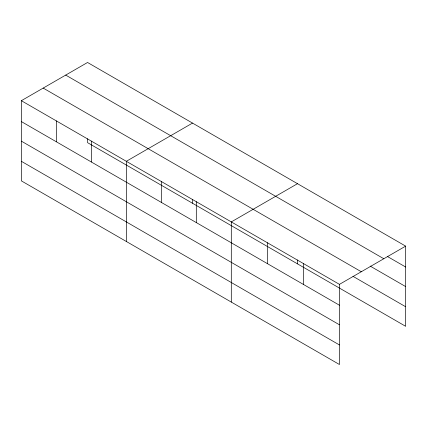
<?xml version="1.0" encoding="UTF-8"?>
<svg xmlns="http://www.w3.org/2000/svg" width="427" height="427" viewBox="0 0 427 427"><rect width="100%" height="100%" fill="white"/><g stroke="black" fill="none" stroke-linecap="round" stroke-linejoin="round"><path stroke-width="0.64" d="M339.454 324.798L339.454 284.355L21.35 100.697L21.35 180.867L339.454 364.519L339.454 324.798L21.35 141.145M87.546 138.732L87.546 142.645L405.65 326.303L405.65 246.133L87.546 62.481L21.35 100.697M192.518 123.088L126.323 161.305L126.323 241.468M297.496 183.695L231.301 221.912L231.301 302.076M339.454 284.355L405.65 246.133M387.337 256.446L405.65 267.019M65.699 75.093L383.804 258.746M370.172 266.096L405.65 286.581M43.196 88.085L361.301 271.743M353.001 276.344L405.65 306.741M21.35 121.578L339.454 305.236M21.35 161.299L339.454 344.957M303.405 263.539L303.405 284.419M297.496 259.947L297.496 263.859M267.35 242.723L267.35 263.608M196.308 201.709L196.308 222.59M192.518 199.34L192.518 203.252M161.315 181.507L161.315 202.387M91.335 141.102L91.335 161.982M56.343 120.9L56.343 141.78"/></g></svg>
